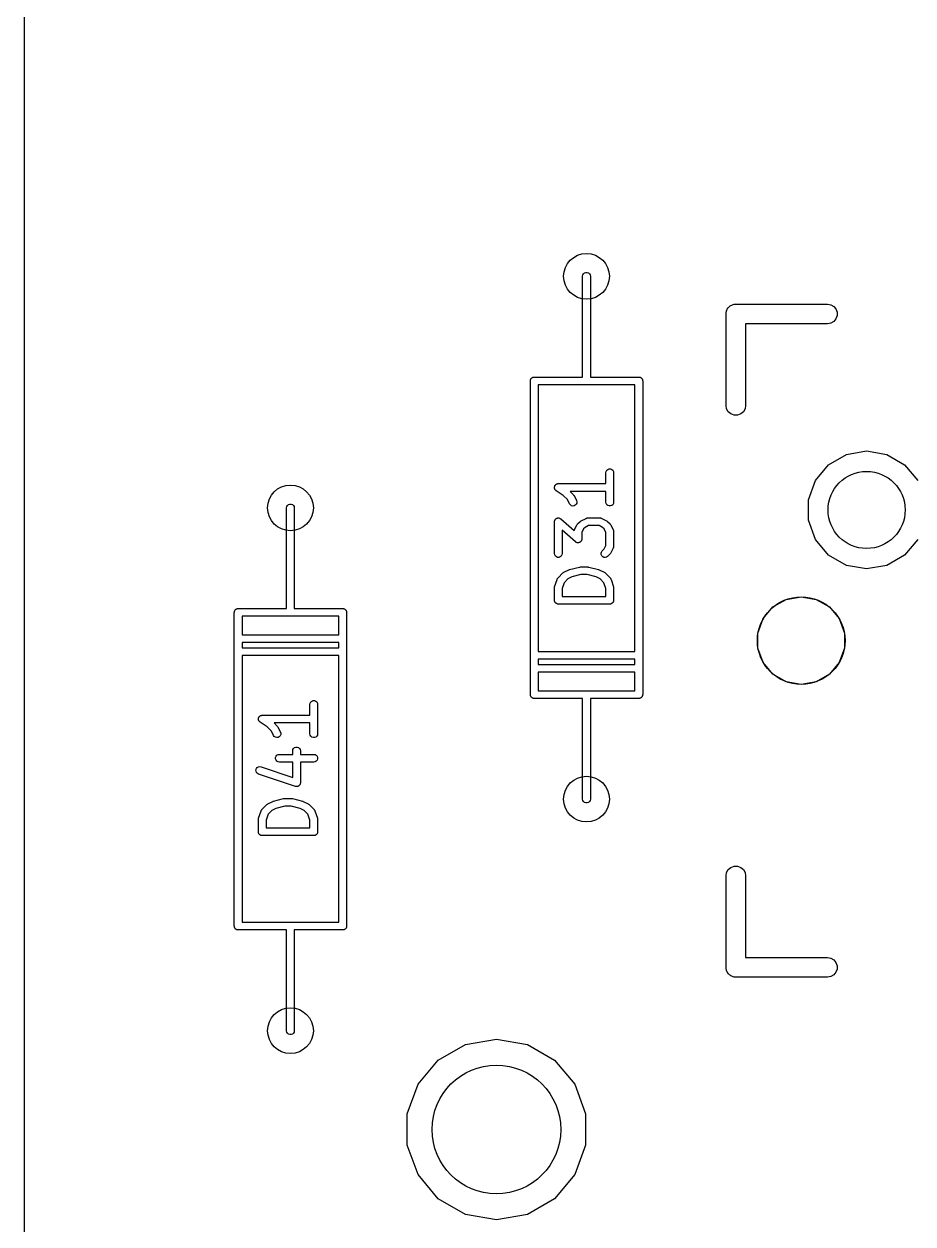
# Model space of a CAD drawing. Header units: millimetres. Extents: x 99 to 267, y 100 to 221.
# Drawn here: x 98.88 to 116.14, y 136.69 to 160.01 of the extents above; entities that cross this region are included whole.
import ezdxf

# ---------------------------------------------------------------- set-up
doc = ezdxf.new("R2010")
doc.units = ezdxf.units.MM
doc.layers.add('BLACK', color=7, linetype='Continuous')
doc.layers.add('PCB', color=4, linetype='Continuous')
doc.layers.get('0').off()

# ---------------------------------------------------------------- blocks, each defined once
blk = doc.blocks.new('PCB外形')
at = {"layer": 'BLACK'}
blk.add_line((35.075, -28.075), (35.075, -145.925), dxfattribs=at)
blk = doc.blocks.new('PCB詳細')
at = {"layer": 'BLACK'}
for p, q in [((45.925, -90.92), (45.9295, -90.8943)), ((45.925, -92.19), (45.925, -90.92)), ((45.9295, -90.8943), (45.9425, -90.8718)), ((45.9425, -90.8718), (45.9625, -90.855)), ((45.9625, -90.855), (45.987, -90.8461)), ((45.987, -90.8461), (46.013, -90.8461)), ((46.013, -90.8461), (46.0375, -90.855)), ((46.0375, -90.855), (46.0575, -90.8718)), ((46.0575, -90.8718), (46.0705, -90.8943)), ((46.0705, -90.8943), (46.075, -90.92)), ((46.075, -90.92), (46.075, -92.19)), ((48.7095, -91.65), (48.7124, -91.6336)), ((48.7124, -91.6169), (48.7181, -91.6013)), ((48.7124, -91.6336), (48.7124, -91.6169)), ((48.7181, -91.6013), (48.721, -91.5848)), ((48.721, -91.5848), (48.7293, -91.5704)), ((48.7293, -91.5704), (48.735, -91.5547)), ((48.735, -91.5547), (48.7457, -91.542)), ((48.7457, -91.542), (48.7541, -91.5275)), ((48.7541, -91.5275), (48.7668, -91.5168)), ((48.7668, -91.5168), (48.7775, -91.5041)), ((48.7775, -91.5041), (48.792, -91.4957)), ((48.792, -91.4957), (48.8047, -91.485)), ((48.8047, -91.485), (48.8204, -91.4793)), ((48.8204, -91.4793), (48.8348, -91.471)), ((48.8348, -91.471), (48.8513, -91.4681)), ((48.8513, -91.4681), (48.8669, -91.4624)), ((48.8669, -91.4624), (48.8836, -91.4624)), ((48.8836, -91.4624), (48.9, -91.4595)), ((48.9, -91.4595), (50.678, -91.4595)), ((50.678, -91.4595), (50.7432, -91.471)), ((50.7432, -91.471), (50.8005, -91.5041)), ((50.8005, -91.5041), (50.843, -91.5547)), ((50.843, -91.5547), (50.8656, -91.6169)), ((50.8656, -91.6169), (50.8656, -91.6831)), ((48.7095, -93.428), (48.7095, -91.65)), ((50.678, -91.8405), (49.0905, -91.8405)), ((49.0905, -91.8405), (49.0905, -93.428)), ((50.7432, -91.829), (50.678, -91.8405)), ((50.8005, -91.7959), (50.7432, -91.829)), ((50.843, -91.7452), (50.8005, -91.7959)), ((50.8656, -91.6831), (50.843, -91.7452)), ((45.925, -92.877), (45.925, -92.19)), ((46.075, -92.19), (46.075, -92.877)), ((44.909, -92.952), (44.9101, -92.9455)), ((44.909, -99.048), (44.909, -92.952)), ((44.9101, -92.939), (44.9124, -92.9328)), ((44.9101, -92.9455), (44.9101, -92.939)), ((44.9124, -92.9328), (44.9135, -92.9263)), ((44.9135, -92.9263), (44.9168, -92.9207)), ((44.9168, -92.9207), (44.919, -92.9145)), ((44.919, -92.9145), (44.9233, -92.9095)), ((44.9233, -92.9095), (44.9265, -92.9038)), ((44.9265, -92.9038), (44.9316, -92.8996)), ((44.9316, -92.8996), (44.9358, -92.8945)), ((44.9358, -92.8945), (44.9415, -92.8913)), ((44.9415, -92.8913), (44.9465, -92.887)), ((44.9465, -92.887), (44.9527, -92.8848)), ((44.9527, -92.8848), (44.9583, -92.8815)), ((44.9583, -92.8815), (44.9648, -92.8804)), ((44.9648, -92.8804), (44.971, -92.8781)), ((44.971, -92.8781), (44.9775, -92.8781)), ((44.9775, -92.8781), (44.984, -92.877)), ((44.984, -92.877), (45.925, -92.877)), ((46, -93.027), (45.059, -93.027)), ((45.059, -93.027), (45.059, -98.211)), ((46.941, -93.027), (46, -93.027)), ((46.075, -92.877), (47.016, -92.877)), ((46.941, -98.211), (46.941, -93.027)), ((47.016, -92.877), (47.0225, -92.8781)), ((47.0225, -92.8781), (47.029, -92.8781)), ((47.029, -92.8781), (47.0352, -92.8804)), ((47.0352, -92.8804), (47.0417, -92.8815)), ((47.0417, -92.8815), (47.0473, -92.8848)), ((47.0473, -92.8848), (47.0535, -92.887)), ((47.0535, -92.887), (47.0585, -92.8913)), ((47.0585, -92.8913), (47.0642, -92.8945)), ((47.0642, -92.8945), (47.0684, -92.8996)), ((47.0684, -92.8996), (47.0735, -92.9038)), ((47.0735, -92.9038), (47.0767, -92.9095)), ((47.0767, -92.9095), (47.081, -92.9145)), ((47.081, -92.9145), (47.0832, -92.9207)), ((47.0832, -92.9207), (47.0865, -92.9263)), ((47.0865, -92.9263), (47.0876, -92.9328)), ((47.0876, -92.9328), (47.0899, -92.939)), ((47.0899, -92.939), (47.0899, -92.9455)), ((47.0899, -92.9455), (47.091, -92.952)), ((47.091, -92.952), (47.091, -99.048)), ((48.721, -93.4932), (48.7095, -93.428)), ((48.7541, -93.5505), (48.721, -93.4932)), ((49.079, -93.4932), (49.0459, -93.5505)), ((49.0905, -93.428), (49.079, -93.4932)), ((48.8047, -93.593), (48.7541, -93.5505)), ((48.8669, -93.6156), (48.8047, -93.593)), ((48.9331, -93.6156), (48.8669, -93.6156)), ((48.9952, -93.593), (48.9331, -93.6156)), ((49.0459, -93.5505), (48.9952, -93.593)), ((50.7025, -94.5811), (51.0476, -94.3818)), ((51.0476, -94.3818), (51.44, -94.3126)), ((51.44, -94.3126), (51.8324, -94.3818)), ((51.8324, -94.3818), (52.1775, -94.5811)), ((46.3949, -94.6899), (46.4149, -94.6731)), ((46.4149, -94.6731), (46.4394, -94.6642)), ((46.4394, -94.6642), (46.4654, -94.6642)), ((46.4654, -94.6642), (46.4899, -94.6731)), ((46.4899, -94.6731), (46.5098, -94.6899)), ((50.4464, -94.8863), (50.7025, -94.5811)), ((52.1775, -94.5811), (52.4336, -94.8863)), ((46.3774, -94.7381), (46.3819, -94.7124)), ((46.3774, -94.9488), (46.3774, -94.7381)), ((46.3819, -94.7124), (46.3949, -94.6899)), ((46.5098, -94.6899), (46.5229, -94.7124)), ((46.5229, -94.7124), (46.5274, -94.7381)), ((46.5274, -94.7381), (46.5274, -95.3095)), ((50.3101, -95.2608), (50.4464, -94.8863)), ((45.3775, -95.019), (45.3785, -95.0149)), ((45.3785, -95.0279), (45.3775, -95.019)), ((45.3785, -95.0108), (45.3816, -95.0024)), ((45.3785, -95.0149), (45.3785, -95.0108)), ((45.3785, -95.0368), (45.3785, -95.0279)), ((45.3799, -95.0407), (45.3785, -95.0368)), ((45.3804, -95.0449), (45.3799, -95.0407)), ((45.3844, -95.0529), (45.3804, -95.0449)), ((45.3816, -95.0024), (45.3837, -94.9937)), ((45.3837, -94.9937), (45.386, -94.9902)), ((45.3874, -95.0613), (45.3844, -95.0529)), ((45.386, -94.9902), (45.3874, -94.9863)), ((45.3874, -94.9863), (45.3932, -94.9795)), ((45.3901, -95.0645), (45.3874, -95.0613)), ((45.3919, -95.0682), (45.3901, -95.0645)), ((45.3984, -95.0744), (45.3919, -95.0682)), ((45.3932, -94.9795), (45.3981, -94.972)), ((45.3981, -94.972), (45.4015, -94.9695)), ((45.4042, -95.0813), (45.3984, -95.0744)), ((45.4015, -94.9695), (45.4042, -94.9664)), ((45.4042, -94.9664), (45.4119, -94.9619)), ((45.4078, -95.0833), (45.4042, -95.0813)), ((45.4108, -95.0862), (45.4078, -95.0833)), ((45.5475, -95.1773), (45.4108, -95.0862)), ((45.4119, -94.9619), (45.4191, -94.9566)), ((45.4191, -94.9566), (45.4231, -94.9554)), ((45.4231, -94.9554), (45.4267, -94.9533)), ((45.4267, -94.9533), (45.4355, -94.9518)), ((45.4355, -94.9518), (45.4441, -94.9493)), ((45.4441, -94.9493), (45.4483, -94.9495)), ((45.4483, -94.9495), (45.4524, -94.9488)), ((45.4524, -94.9488), (46.3774, -94.9488)), ((46.3774, -95.0988), (45.6811, -95.0988)), ((45.6811, -95.0988), (45.7435, -95.1613)), ((46.3774, -95.3095), (46.3774, -95.0988)), ((40.1795, -95.3943), (40.1925, -95.3718)), ((40.1925, -95.3718), (40.2125, -95.355)), ((40.2125, -95.355), (40.237, -95.3461)), ((40.237, -95.3461), (40.263, -95.3461)), ((40.263, -95.3461), (40.2875, -95.355)), ((40.2875, -95.355), (40.3075, -95.3718)), ((40.3075, -95.3718), (40.3205, -95.3943)), ((45.6288, -95.2587), (45.5475, -95.1773)), ((45.671, -95.3431), (45.6288, -95.2587)), ((45.6865, -95.364), (45.671, -95.3431)), ((45.7083, -95.3783), (45.6865, -95.364)), ((45.7336, -95.3844), (45.7083, -95.3783)), ((45.7435, -95.1613), (45.7504, -95.1711)), ((45.7504, -95.1711), (45.7576, -95.1807)), ((45.7576, -95.1807), (45.8052, -95.276)), ((45.7828, -95.3698), (45.7595, -95.3814)), ((45.8007, -95.3508), (45.7828, -95.3698)), ((45.811, -95.3269), (45.8007, -95.3508)), ((45.8052, -95.276), (45.8126, -95.3009)), ((45.8126, -95.3009), (45.811, -95.3269)), ((46.3819, -95.3352), (46.3774, -95.3095)), ((46.3949, -95.3577), (46.3819, -95.3352)), ((46.4149, -95.3745), (46.3949, -95.3577)), ((46.4394, -95.3834), (46.4149, -95.3745)), ((46.4899, -95.3745), (46.4654, -95.3834)), ((46.5098, -95.3577), (46.4899, -95.3745)), ((46.5229, -95.3352), (46.5098, -95.3577)), ((46.5274, -95.3095), (46.5229, -95.3352)), ((50.3101, -95.6592), (50.3101, -95.2608)), ((40.175, -95.42), (40.1795, -95.3943)), ((40.175, -96.69), (40.175, -95.42)), ((40.3205, -95.3943), (40.325, -95.42)), ((40.325, -95.42), (40.325, -96.69)), ((45.7595, -95.3814), (45.7336, -95.3844)), ((46.4654, -95.3834), (46.4394, -95.3834)), ((45.3774, -95.6905), (45.3787, -95.6833)), ((45.3774, -96.3095), (45.3774, -95.6905)), ((45.3787, -95.6833), (45.3788, -95.6759)), ((45.3788, -95.6759), (45.3809, -95.6705)), ((45.3809, -95.6705), (45.3819, -95.6648)), ((45.3819, -95.6648), (45.3856, -95.6585)), ((45.3856, -95.6585), (45.3882, -95.6516)), ((45.3882, -95.6516), (45.392, -95.6473)), ((45.392, -95.6473), (45.3949, -95.6423)), ((45.3949, -95.6423), (45.4005, -95.6376)), ((45.4005, -95.6376), (45.4054, -95.632)), ((45.4054, -95.632), (45.4104, -95.6292)), ((45.4104, -95.6292), (45.4149, -95.6255)), ((45.4149, -95.6255), (45.4218, -95.623)), ((45.4218, -95.623), (45.4282, -95.6195)), ((45.4282, -95.6195), (45.4339, -95.6186)), ((45.4339, -95.6186), (45.4394, -95.6166)), ((45.4394, -95.6166), (45.4467, -95.6166)), ((45.4467, -95.6166), (45.4539, -95.6155)), ((45.4539, -95.6155), (45.4596, -95.6166)), ((45.4596, -95.6166), (45.4654, -95.6166)), ((45.4654, -95.6166), (45.4723, -95.6191)), ((45.4723, -95.6191), (45.4795, -95.6205)), ((45.4795, -95.6205), (45.4844, -95.6235)), ((45.4844, -95.6235), (45.4899, -95.6255)), ((45.4899, -95.6255), (45.4955, -95.6302)), ((45.4955, -95.6302), (45.5018, -95.634)), ((45.5018, -95.634), (45.7618, -95.8615)), ((45.7663, -95.8474), (45.8139, -95.7522)), ((45.8139, -95.7522), (45.821, -95.7425)), ((45.821, -95.7425), (45.8279, -95.7327)), ((45.8279, -95.7327), (45.8755, -95.6851)), ((45.8755, -95.6851), (45.8854, -95.6782)), ((45.8854, -95.6782), (45.895, -95.671)), ((45.895, -95.671), (45.9903, -95.6234)), ((45.9426, -95.8301), (45.9083, -95.8987)), ((45.973, -95.7997), (45.9426, -95.8301)), ((46.0415, -95.7655), (45.973, -95.7997)), ((45.9903, -95.6234), (45.9944, -95.6222)), ((45.9944, -95.6222), (45.9982, -95.62)), ((45.9982, -95.62), (46.0068, -95.6185)), ((46.0068, -95.6185), (46.0152, -95.616)), ((46.0152, -95.616), (46.0196, -95.6162)), ((46.0196, -95.6162), (46.0238, -95.6155)), ((46.0238, -95.6155), (46.2619, -95.6155)), ((46.2442, -95.7655), (46.0415, -95.7655)), ((46.3127, -95.7997), (46.2442, -95.7655)), ((46.2619, -95.6155), (46.2662, -95.6162)), ((46.2662, -95.6162), (46.2705, -95.616)), ((46.2705, -95.616), (46.2789, -95.6185)), ((46.2789, -95.6185), (46.2876, -95.62)), ((46.2876, -95.62), (46.2913, -95.6222)), ((46.2913, -95.6222), (46.2954, -95.6234)), ((46.2954, -95.6234), (46.3907, -95.671)), ((46.3431, -95.8301), (46.3127, -95.7997)), ((46.3774, -95.8987), (46.3431, -95.8301)), ((46.3907, -95.671), (46.4003, -95.6782)), ((46.4003, -95.6782), (46.4102, -95.6851)), ((46.4102, -95.6851), (46.4578, -95.7327)), ((46.4578, -95.7327), (46.4647, -95.7425)), ((46.4647, -95.7425), (46.4718, -95.7522)), ((46.4718, -95.7522), (46.5195, -95.8474)), ((50.4464, -96.0337), (50.3101, -95.6592)), ((45.7839, -96.0803), (45.5274, -95.8558)), ((45.5274, -95.8558), (45.5274, -96.3095)), ((45.7618, -95.8615), (45.7629, -95.8553)), ((45.7629, -95.8553), (45.765, -95.8516)), ((45.765, -95.8516), (45.7663, -95.8474)), ((45.8852, -96.0767), (45.8803, -96.0823)), ((45.8908, -96.072), (45.8852, -96.0767)), ((45.8937, -96.067), (45.8908, -96.072)), ((45.8975, -96.0626), (45.8937, -96.067)), ((45.9001, -96.0558), (45.8975, -96.0626)), ((45.9038, -96.0495), (45.9001, -96.0558)), ((45.9048, -96.0438), (45.9038, -96.0495)), ((45.9069, -96.0384), (45.9048, -96.0438)), ((45.9071, -96.031), (45.9069, -96.0384)), ((45.9083, -96.0238), (45.9071, -96.031)), ((45.9083, -95.8987), (45.9083, -96.0238)), ((46.3774, -96.149), (46.3774, -95.8987)), ((46.5195, -95.8474), (46.5207, -95.8516)), ((46.5207, -95.8516), (46.5229, -95.8553)), ((46.5229, -95.8553), (46.5244, -95.864)), ((46.5244, -95.864), (46.5269, -95.8724)), ((46.5269, -95.8724), (46.5266, -95.8767)), ((46.5266, -95.8767), (46.5274, -95.881)), ((46.5274, -95.881), (46.5274, -96.1667)), ((50.7025, -96.3389), (50.4464, -96.0337)), ((52.4336, -96.0337), (52.1775, -96.3389)), ((45.3819, -96.3352), (45.3774, -96.3095)), ((45.5274, -96.3095), (45.5229, -96.3352)), ((45.7902, -96.084), (45.7839, -96.0803)), ((45.7958, -96.0888), (45.7902, -96.084)), ((45.8013, -96.0907), (45.7958, -96.0888)), ((45.8062, -96.0937), (45.8013, -96.0907)), ((45.8134, -96.0952), (45.8062, -96.0937)), ((45.8203, -96.0977), (45.8134, -96.0952)), ((45.8261, -96.0977), (45.8203, -96.0977)), ((45.8318, -96.0988), (45.8261, -96.0977)), ((45.839, -96.0977), (45.8318, -96.0988)), ((45.8464, -96.0977), (45.839, -96.0977)), ((45.8518, -96.0957), (45.8464, -96.0977)), ((45.8575, -96.0948), (45.8518, -96.0957)), ((45.8639, -96.0913), (45.8575, -96.0948)), ((45.8708, -96.0888), (45.8639, -96.0913)), ((45.8753, -96.085), (45.8708, -96.0888)), ((45.8803, -96.0823), (45.8753, -96.085)), ((46.2824, -96.303), (46.2892, -96.2778)), ((46.2847, -96.3289), (46.2824, -96.303)), ((46.2892, -96.2778), (46.3041, -96.2565)), ((46.3041, -96.2565), (46.3431, -96.2175)), ((46.3431, -96.2175), (46.3774, -96.149)), ((46.4647, -96.3051), (46.4578, -96.3149)), ((46.4718, -96.2954), (46.4647, -96.3051)), ((46.5195, -96.2002), (46.4718, -96.2954)), ((46.5207, -96.1961), (46.5195, -96.2002)), ((46.5229, -96.1923), (46.5207, -96.1961)), ((46.5244, -96.1837), (46.5229, -96.1923)), ((46.5269, -96.1752), (46.5244, -96.1837)), ((46.5274, -96.1667), (46.5266, -96.1709)), ((46.5266, -96.1709), (46.5269, -96.1752)), ((45.3949, -96.3577), (45.3819, -96.3352)), ((45.4149, -96.3745), (45.3949, -96.3577)), ((45.4394, -96.3834), (45.4149, -96.3745)), ((45.4654, -96.3834), (45.4394, -96.3834)), ((45.4899, -96.3745), (45.4654, -96.3834)), ((45.5098, -96.3577), (45.4899, -96.3745)), ((45.5229, -96.3352), (45.5098, -96.3577)), ((46.2957, -96.3525), (46.2847, -96.3289)), ((46.3141, -96.371), (46.2957, -96.3525)), ((46.3377, -96.382), (46.3141, -96.371)), ((46.3637, -96.3842), (46.3377, -96.382)), ((46.3888, -96.3775), (46.3637, -96.3842)), ((46.4102, -96.3626), (46.3888, -96.3775)), ((46.4578, -96.3149), (46.4102, -96.3626)), ((51.0476, -96.5382), (50.7025, -96.3389)), ((51.44, -96.6074), (51.0476, -96.5382)), ((51.8324, -96.5382), (51.44, -96.6074)), ((52.1775, -96.3389), (51.8324, -96.5382)), ((40.175, -97.377), (40.175, -96.69)), ((40.325, -96.69), (40.325, -97.377)), ((45.447, -96.7803), (45.5422, -96.6851)), ((45.5422, -96.6851), (45.5521, -96.6782)), ((45.5521, -96.6782), (45.5617, -96.671)), ((45.5617, -96.671), (45.6569, -96.6234)), ((45.7167, -96.7612), (45.6397, -96.7997)), ((45.6569, -96.6234), (45.6648, -96.6211)), ((45.6648, -96.6211), (45.6723, -96.6177)), ((45.6723, -96.6177), (45.8628, -96.5701)), ((45.8902, -96.7179), (45.7167, -96.7612)), ((45.8628, -96.5701), (45.8719, -96.5694)), ((45.8719, -96.5694), (45.881, -96.5679)), ((45.881, -96.5679), (46.0238, -96.5679)), ((46.0146, -96.7179), (45.8902, -96.7179)), ((46.1881, -96.7612), (46.0146, -96.7179)), ((46.0238, -96.5679), (46.0328, -96.5694)), ((46.0328, -96.5694), (46.042, -96.5701)), ((46.042, -96.5701), (46.2325, -96.6177)), ((46.2651, -96.7997), (46.1881, -96.7612)), ((46.2325, -96.6177), (46.24, -96.6211)), ((46.24, -96.6211), (46.2478, -96.6234)), ((46.2478, -96.6234), (46.3431, -96.671)), ((46.3431, -96.671), (46.3527, -96.6782)), ((46.3527, -96.6782), (46.3626, -96.6851)), ((46.3626, -96.6851), (46.4578, -96.7803)), ((45.3774, -96.9762), (45.3795, -96.9643)), ((45.3774, -97.2143), (45.3774, -96.9762)), ((45.3795, -96.9643), (45.3812, -96.9525)), ((45.3812, -96.9525), (45.4288, -96.8096)), ((45.4288, -96.8096), (45.4309, -96.8058)), ((45.4309, -96.8058), (45.432, -96.8016)), ((45.432, -96.8016), (45.4371, -96.7944)), ((45.4371, -96.7944), (45.4413, -96.7867)), ((45.4413, -96.7867), (45.4445, -96.7838)), ((45.4445, -96.7838), (45.447, -96.7803)), ((45.5656, -96.8738), (45.5274, -96.9884)), ((45.5274, -96.9884), (45.5274, -97.1393)), ((45.6397, -96.7997), (45.5656, -96.8738)), ((46.3392, -96.8738), (46.2651, -96.7997)), ((46.3774, -96.9884), (46.3392, -96.8738)), ((46.3774, -97.1393), (46.3774, -96.9884)), ((46.4578, -96.7803), (46.4603, -96.7838)), ((46.4603, -96.7838), (46.4635, -96.7867)), ((46.4635, -96.7867), (46.4677, -96.7944)), ((46.4677, -96.7944), (46.4727, -96.8016)), ((46.4727, -96.8016), (46.4739, -96.8058)), ((46.4739, -96.8058), (46.4759, -96.8096)), ((46.4759, -96.8096), (46.5235, -96.9525)), ((46.5235, -96.9525), (46.5253, -96.9643)), ((46.5253, -96.9643), (46.5274, -96.9762)), ((46.5274, -96.9762), (46.5274, -97.2143)), ((45.3785, -97.2207), (45.3774, -97.2143)), ((45.3785, -97.2273), (45.3785, -97.2207)), ((45.3808, -97.2335), (45.3785, -97.2273)), ((45.3819, -97.2399), (45.3808, -97.2335)), ((45.3852, -97.2456), (45.3819, -97.2399)), ((45.5274, -97.1393), (46.3774, -97.1393)), ((46.5229, -97.2399), (46.5196, -97.2456)), ((46.524, -97.2335), (46.5229, -97.2399)), ((46.5262, -97.2273), (46.524, -97.2335)), ((46.5274, -97.2143), (46.5262, -97.2207)), ((46.5262, -97.2207), (46.5262, -97.2273)), ((49.621, -97.3457), (49.8779, -97.1974)), ((49.8779, -97.1974), (50.17, -97.1458)), ((50.17, -97.1458), (50.4621, -97.1974)), ((50.4621, -97.1974), (50.719, -97.3457)), ((39.159, -97.452), (39.1601, -97.4455)), ((39.159, -103.548), (39.159, -97.452)), ((39.1601, -97.439), (39.1624, -97.4328)), ((39.1601, -97.4455), (39.1601, -97.439)), ((39.1624, -97.4328), (39.1635, -97.4263)), ((39.1635, -97.4263), (39.1668, -97.4207)), ((39.1668, -97.4207), (39.169, -97.4145)), ((39.169, -97.4145), (39.1733, -97.4095)), ((39.1733, -97.4095), (39.1765, -97.4038)), ((39.1765, -97.4038), (39.1816, -97.3996)), ((39.1816, -97.3996), (39.1858, -97.3945)), ((39.1858, -97.3945), (39.1915, -97.3913)), ((39.1915, -97.3913), (39.1965, -97.387)), ((39.1965, -97.387), (39.2027, -97.3848)), ((39.2027, -97.3848), (39.2083, -97.3815)), ((39.2083, -97.3815), (39.2148, -97.3804)), ((39.2148, -97.3804), (39.221, -97.3781)), ((39.221, -97.3781), (39.2275, -97.3781)), ((39.2275, -97.3781), (39.234, -97.377)), ((39.234, -97.377), (40.175, -97.377)), ((40.325, -97.377), (41.266, -97.377)), ((41.266, -97.377), (41.2725, -97.3781)), ((41.2725, -97.3781), (41.279, -97.3781)), ((41.279, -97.3781), (41.2852, -97.3804)), ((41.2852, -97.3804), (41.2917, -97.3815)), ((41.2917, -97.3815), (41.2973, -97.3848)), ((41.2973, -97.3848), (41.3035, -97.387)), ((41.3035, -97.387), (41.3085, -97.3913)), ((41.3085, -97.3913), (41.3142, -97.3945)), ((41.3142, -97.3945), (41.3184, -97.3996)), ((41.3184, -97.3996), (41.3235, -97.4038)), ((41.3235, -97.4038), (41.3267, -97.4095)), ((41.3267, -97.4095), (41.331, -97.4145)), ((41.331, -97.4145), (41.3332, -97.4207)), ((41.3332, -97.4207), (41.3365, -97.4263)), ((41.3365, -97.4263), (41.3376, -97.4328)), ((41.3376, -97.4328), (41.3399, -97.439)), ((41.3399, -97.439), (41.3399, -97.4455)), ((41.3399, -97.4455), (41.341, -97.452)), ((41.341, -97.452), (41.341, -103.548)), ((45.3874, -97.2518), (45.3852, -97.2456)), ((45.3916, -97.2568), (45.3874, -97.2518)), ((45.3949, -97.2625), (45.3916, -97.2568)), ((45.4, -97.2667), (45.3949, -97.2625)), ((45.4042, -97.2717), (45.4, -97.2667)), ((45.4099, -97.275), (45.4042, -97.2717)), ((45.4149, -97.2792), (45.4099, -97.275)), ((45.421, -97.2815), (45.4149, -97.2792)), ((45.4267, -97.2848), (45.421, -97.2815)), ((45.4332, -97.2859), (45.4267, -97.2848)), ((45.4394, -97.2881), (45.4332, -97.2859)), ((45.4459, -97.2881), (45.4394, -97.2881)), ((45.4524, -97.2893), (45.4459, -97.2881)), ((46.4524, -97.2893), (45.4524, -97.2893)), ((46.4588, -97.2881), (46.4524, -97.2893)), ((46.4654, -97.2881), (46.4588, -97.2881)), ((46.4716, -97.2859), (46.4654, -97.2881)), ((46.478, -97.2848), (46.4716, -97.2859)), ((46.4837, -97.2815), (46.478, -97.2848)), ((46.4899, -97.2792), (46.4837, -97.2815)), ((46.4949, -97.275), (46.4899, -97.2792)), ((46.5006, -97.2717), (46.4949, -97.275)), ((46.5048, -97.2667), (46.5006, -97.2717)), ((46.5098, -97.2625), (46.5048, -97.2667)), ((46.5131, -97.2568), (46.5098, -97.2625)), ((46.5173, -97.2518), (46.5131, -97.2568)), ((46.5196, -97.2456), (46.5173, -97.2518)), ((49.4303, -97.5729), (49.621, -97.3457)), ((50.719, -97.3457), (50.9097, -97.5729)), ((40.25, -97.527), (39.309, -97.527)), ((39.309, -97.527), (39.309, -97.885)), ((41.191, -97.527), (40.25, -97.527)), ((41.191, -97.885), (41.191, -97.527)), ((49.3288, -97.8517), (49.4303, -97.5729)), ((50.9097, -97.5729), (51.0112, -97.8517)), ((39.309, -97.885), (41.191, -97.885)), ((49.3288, -98.1483), (49.3288, -97.8517)), ((51.0112, -97.8517), (51.0112, -98.1483)), ((39.309, -98.035), (39.309, -98.139)), ((41.191, -98.035), (39.309, -98.035)), ((39.309, -98.139), (41.191, -98.139)), ((41.191, -98.139), (41.191, -98.035)), ((49.4303, -98.4271), (49.3288, -98.1483)), ((51.0112, -98.1483), (50.9097, -98.4271)), ((41.191, -98.289), (39.309, -98.289)), ((39.309, -98.289), (39.309, -103.473)), ((41.191, -103.473), (41.191, -98.289)), ((45.059, -98.211), (46.941, -98.211)), ((45.059, -98.361), (45.059, -98.465)), ((46.941, -98.361), (45.059, -98.361)), ((46.941, -98.465), (46.941, -98.361)), ((45.059, -98.465), (46.941, -98.465)), ((46.941, -98.615), (45.059, -98.615)), ((45.059, -98.615), (45.059, -98.973)), ((46.941, -98.973), (46.941, -98.615)), ((49.621, -98.6543), (49.4303, -98.4271)), ((50.9097, -98.4271), (50.719, -98.6543)), ((49.8779, -98.8026), (49.621, -98.6543)), ((50.17, -98.8541), (49.8779, -98.8026)), ((50.4621, -98.8026), (50.17, -98.8541)), ((50.719, -98.6543), (50.4621, -98.8026)), ((44.9101, -99.0545), (44.909, -99.048)), ((44.9101, -99.061), (44.9101, -99.0545)), ((44.9124, -99.0672), (44.9101, -99.061)), ((44.9135, -99.0737), (44.9124, -99.0672)), ((44.9168, -99.0793), (44.9135, -99.0737)), ((44.919, -99.0855), (44.9168, -99.0793)), ((44.9233, -99.0905), (44.919, -99.0855)), ((44.9265, -99.0962), (44.9233, -99.0905)), ((44.9316, -99.1004), (44.9265, -99.0962)), ((44.9358, -99.1055), (44.9316, -99.1004)), ((44.9415, -99.1087), (44.9358, -99.1055)), ((44.9465, -99.113), (44.9415, -99.1087)), ((45.059, -98.973), (46, -98.973)), ((46, -98.973), (46.941, -98.973)), ((47.0585, -99.1087), (47.0535, -99.113)), ((47.0642, -99.1055), (47.0585, -99.1087)), ((47.0684, -99.1004), (47.0642, -99.1055)), ((47.0735, -99.0962), (47.0684, -99.1004)), ((47.0767, -99.0905), (47.0735, -99.0962)), ((47.081, -99.0855), (47.0767, -99.0905)), ((47.0832, -99.0793), (47.081, -99.0855)), ((47.0865, -99.0737), (47.0832, -99.0793)), ((47.0876, -99.0672), (47.0865, -99.0737)), ((47.0899, -99.061), (47.0876, -99.0672)), ((47.091, -99.048), (47.0899, -99.0545)), ((47.0899, -99.0545), (47.0899, -99.061)), ((40.6274, -99.2381), (40.6319, -99.2124)), ((40.6274, -99.4488), (40.6274, -99.2381)), ((40.6319, -99.2124), (40.6449, -99.1899)), ((40.6449, -99.1899), (40.6649, -99.1731)), ((40.6649, -99.1731), (40.6894, -99.1642)), ((40.6894, -99.1642), (40.7154, -99.1642)), ((40.7154, -99.1642), (40.7399, -99.1731)), ((40.7399, -99.1731), (40.7598, -99.1899)), ((40.7598, -99.1899), (40.7729, -99.2124)), ((40.7729, -99.2124), (40.7774, -99.2381)), ((40.7774, -99.2381), (40.7774, -99.8095)), ((44.9527, -99.1152), (44.9465, -99.113)), ((44.9583, -99.1185), (44.9527, -99.1152)), ((44.9648, -99.1196), (44.9583, -99.1185)), ((44.971, -99.1219), (44.9648, -99.1196)), ((44.9775, -99.1219), (44.971, -99.1219)), ((44.984, -99.123), (44.9775, -99.1219)), ((45.925, -99.123), (44.984, -99.123)), ((45.925, -99.81), (45.925, -99.123)), ((47.016, -99.123), (46.075, -99.123)), ((46.075, -99.123), (46.075, -99.81)), ((47.0225, -99.1219), (47.016, -99.123)), ((47.029, -99.1219), (47.0225, -99.1219)), ((47.0352, -99.1196), (47.029, -99.1219)), ((47.0417, -99.1185), (47.0352, -99.1196)), ((47.0473, -99.1152), (47.0417, -99.1185)), ((47.0535, -99.113), (47.0473, -99.1152)), ((39.6275, -99.519), (39.6285, -99.5149)), ((39.6285, -99.5279), (39.6275, -99.519)), ((39.6285, -99.5108), (39.6316, -99.5024)), ((39.6285, -99.5149), (39.6285, -99.5108)), ((39.6285, -99.5368), (39.6285, -99.5279)), ((39.6299, -99.5407), (39.6285, -99.5368)), ((39.6304, -99.5449), (39.6299, -99.5407)), ((39.6344, -99.5529), (39.6304, -99.5449)), ((39.6316, -99.5024), (39.6337, -99.4937)), ((39.6337, -99.4937), (39.636, -99.4902)), ((39.6374, -99.5613), (39.6344, -99.5529)), ((39.636, -99.4902), (39.6374, -99.4863)), ((39.6374, -99.4863), (39.6432, -99.4795)), ((39.6401, -99.5645), (39.6374, -99.5613)), ((39.6419, -99.5682), (39.6401, -99.5645)), ((39.6484, -99.5744), (39.6419, -99.5682)), ((39.6432, -99.4795), (39.6481, -99.472)), ((39.6481, -99.472), (39.6515, -99.4695)), ((39.6542, -99.5813), (39.6484, -99.5744)), ((39.6515, -99.4695), (39.6542, -99.4664)), ((39.6542, -99.4664), (39.6619, -99.4619)), ((39.6619, -99.4619), (39.6691, -99.4566)), ((39.6691, -99.4566), (39.6731, -99.4554)), ((39.6731, -99.4554), (39.6767, -99.4533)), ((39.6767, -99.4533), (39.6855, -99.4518)), ((39.6855, -99.4518), (39.6941, -99.4493)), ((39.6941, -99.4493), (39.6983, -99.4495)), ((39.6983, -99.4495), (39.7024, -99.4488)), ((39.7024, -99.4488), (40.6274, -99.4488)), ((39.6578, -99.5833), (39.6542, -99.5813)), ((39.6608, -99.5862), (39.6578, -99.5833)), ((39.7975, -99.6773), (39.6608, -99.5862)), ((39.8788, -99.7587), (39.7975, -99.6773)), ((39.921, -99.8431), (39.8788, -99.7587)), ((40.6274, -99.5988), (39.9311, -99.5988)), ((39.9311, -99.5988), (39.9935, -99.6613)), ((39.9935, -99.6613), (40.0004, -99.6711)), ((40.0004, -99.6711), (40.0076, -99.6807)), ((40.0076, -99.6807), (40.0552, -99.776)), ((40.0552, -99.776), (40.0626, -99.8009)), ((40.0626, -99.8009), (40.061, -99.8269)), ((40.6274, -99.8095), (40.6274, -99.5988)), ((40.6319, -99.8352), (40.6274, -99.8095)), ((40.7774, -99.8095), (40.7729, -99.8352)), ((45.925, -101.08), (45.925, -99.81)), ((46.075, -99.81), (46.075, -101.08)), ((39.9365, -99.864), (39.921, -99.8431)), ((39.9583, -99.8783), (39.9365, -99.864)), ((39.9836, -99.8844), (39.9583, -99.8783)), ((40.0095, -99.8814), (39.9836, -99.8844)), ((40.0328, -99.8698), (40.0095, -99.8814)), ((40.0507, -99.8508), (40.0328, -99.8698)), ((40.061, -99.8269), (40.0507, -99.8508)), ((40.6449, -99.8577), (40.6319, -99.8352)), ((40.6649, -99.8745), (40.6449, -99.8577)), ((40.6894, -99.8834), (40.6649, -99.8745)), ((40.7154, -99.8834), (40.6894, -99.8834)), ((40.7399, -99.8745), (40.7154, -99.8834)), ((40.7598, -99.8577), (40.7399, -99.8745)), ((40.7729, -99.8352), (40.7598, -99.8577)), ((39.9619, -100.273), (39.9708, -100.248)), ((39.9619, -100.299), (39.9619, -100.273)), ((39.9708, -100.248), (39.9875, -100.228)), ((39.9875, -100.228), (40.0101, -100.215)), ((40.0101, -100.215), (40.0357, -100.211)), ((40.0357, -100.211), (40.294, -100.211)), ((40.294, -100.143), (40.2986, -100.117)), ((40.294, -100.211), (40.294, -100.143)), ((40.2986, -100.117), (40.3116, -100.095)), ((40.3116, -100.095), (40.3315, -100.078)), ((40.3315, -100.078), (40.356, -100.069)), ((40.356, -100.069), (40.3821, -100.069)), ((40.3821, -100.069), (40.4065, -100.078)), ((40.4065, -100.078), (40.4265, -100.095)), ((40.4265, -100.095), (40.4395, -100.117)), ((40.4395, -100.117), (40.444, -100.143)), ((40.444, -100.143), (40.444, -100.211)), ((40.444, -100.211), (40.7024, -100.211)), ((40.7024, -100.211), (40.728, -100.215)), ((40.728, -100.215), (40.7506, -100.228)), ((40.7506, -100.228), (40.7673, -100.248)), ((40.7673, -100.248), (40.7762, -100.273)), ((40.7762, -100.273), (40.7762, -100.299)), ((39.5806, -100.513), (39.5888, -100.488)), ((39.5888, -100.488), (39.605, -100.468)), ((39.605, -100.468), (39.6272, -100.454)), ((39.6272, -100.454), (39.6527, -100.449)), ((39.6527, -100.449), (39.6785, -100.453)), ((39.6785, -100.453), (40.294, -100.658)), ((39.9708, -100.323), (39.9619, -100.299)), ((39.9875, -100.343), (39.9708, -100.323)), ((40.0101, -100.356), (39.9875, -100.343)), ((40.0357, -100.361), (40.0101, -100.356)), ((40.294, -100.361), (40.0357, -100.361)), ((40.294, -100.658), (40.294, -100.361)), ((40.7024, -100.361), (40.444, -100.361)), ((40.444, -100.361), (40.444, -100.762)), ((40.728, -100.356), (40.7024, -100.361)), ((40.7506, -100.343), (40.728, -100.356)), ((40.7673, -100.323), (40.7506, -100.343)), ((40.7762, -100.299), (40.7673, -100.323)), ((39.5813, -100.539), (39.5806, -100.513)), ((39.5909, -100.563), (39.5813, -100.539)), ((39.6081, -100.583), (39.5909, -100.563)), ((39.631, -100.595), (39.6081, -100.583)), ((40.3453, -100.833), (39.631, -100.595)), ((40.3508, -100.834), (40.3453, -100.833)), ((40.356, -100.836), (40.3508, -100.834)), ((40.3636, -100.836), (40.356, -100.836)), ((40.3711, -100.837), (40.3636, -100.836)), ((40.3765, -100.836), (40.3711, -100.837)), ((40.3821, -100.836), (40.3765, -100.836)), ((40.3892, -100.833), (40.3821, -100.836)), ((40.3966, -100.832), (40.3892, -100.833)), ((40.4013, -100.829), (40.3966, -100.832)), ((40.4065, -100.827), (40.4013, -100.829)), ((40.4124, -100.822), (40.4065, -100.827)), ((40.4188, -100.818), (40.4124, -100.822)), ((40.4223, -100.814), (40.4188, -100.818)), ((40.4265, -100.81), (40.4223, -100.814)), ((40.4303, -100.804), (40.4265, -100.81)), ((40.435, -100.798), (40.4303, -100.804)), ((40.4368, -100.792), (40.435, -100.798)), ((40.4395, -100.788), (40.4368, -100.792)), ((40.4408, -100.78), (40.4395, -100.788)), ((40.4432, -100.773), (40.4408, -100.78)), ((40.444, -100.762), (40.4431, -100.767)), ((40.4431, -100.767), (40.4432, -100.773)), ((39.697, -101.28), (39.7922, -101.185)), ((39.7922, -101.185), (39.8021, -101.178)), ((39.8021, -101.178), (39.8117, -101.171)), ((39.8117, -101.171), (39.9069, -101.123)), ((39.9069, -101.123), (39.9148, -101.121)), ((39.9148, -101.121), (39.9223, -101.118)), ((39.9223, -101.118), (40.1128, -101.07)), ((40.1128, -101.07), (40.1219, -101.069)), ((40.1219, -101.069), (40.131, -101.068)), ((40.131, -101.068), (40.2738, -101.068)), ((40.2738, -101.068), (40.2828, -101.069)), ((40.2828, -101.069), (40.292, -101.07)), ((40.292, -101.07), (40.4825, -101.118)), ((40.4825, -101.118), (40.49, -101.121)), ((40.49, -101.121), (40.4978, -101.123)), ((40.4978, -101.123), (40.5931, -101.171)), ((40.5931, -101.171), (40.6027, -101.178)), ((40.6027, -101.178), (40.6126, -101.185)), ((40.6126, -101.185), (40.7078, -101.28)), ((45.9295, -101.106), (45.925, -101.08)), ((45.9425, -101.128), (45.9295, -101.106)), ((45.9625, -101.145), (45.9425, -101.128)), ((45.987, -101.154), (45.9625, -101.145)), ((46.013, -101.154), (45.987, -101.154)), ((46.0375, -101.145), (46.013, -101.154)), ((46.0575, -101.128), (46.0375, -101.145)), ((46.0705, -101.106), (46.0575, -101.128)), ((46.075, -101.08), (46.0705, -101.106)), ((39.6312, -101.452), (39.6788, -101.31)), ((39.6788, -101.31), (39.6809, -101.306)), ((39.6809, -101.306), (39.682, -101.302)), ((39.682, -101.302), (39.6871, -101.294)), ((39.6871, -101.294), (39.6913, -101.287)), ((39.6913, -101.287), (39.6945, -101.284)), ((39.6945, -101.284), (39.697, -101.28)), ((39.8156, -101.374), (39.7774, -101.488)), ((39.8897, -101.3), (39.8156, -101.374)), ((39.9667, -101.261), (39.8897, -101.3)), ((40.1402, -101.218), (39.9667, -101.261)), ((40.2646, -101.218), (40.1402, -101.218)), ((40.4381, -101.261), (40.2646, -101.218)), ((40.5151, -101.3), (40.4381, -101.261)), ((40.5892, -101.374), (40.5151, -101.3)), ((40.6274, -101.488), (40.5892, -101.374)), ((40.7078, -101.28), (40.7103, -101.284)), ((40.7103, -101.284), (40.7135, -101.287)), ((40.7135, -101.287), (40.7177, -101.294)), ((40.7177, -101.294), (40.7227, -101.302)), ((40.7227, -101.302), (40.7239, -101.306)), ((40.7239, -101.306), (40.7259, -101.31)), ((40.7259, -101.31), (40.7735, -101.452)), ((39.6274, -101.476), (39.6295, -101.464)), ((39.6274, -101.714), (39.6274, -101.476)), ((39.6295, -101.464), (39.6312, -101.452)), ((39.7774, -101.488), (39.7774, -101.639)), ((39.7774, -101.639), (40.6274, -101.639)), ((40.6274, -101.639), (40.6274, -101.488)), ((40.7735, -101.452), (40.7753, -101.464)), ((40.7753, -101.464), (40.7774, -101.476)), ((40.7774, -101.476), (40.7774, -101.714)), ((39.6285, -101.721), (39.6274, -101.714)), ((39.6285, -101.727), (39.6285, -101.721)), ((39.6308, -101.733), (39.6285, -101.727)), ((39.6319, -101.74), (39.6308, -101.733)), ((39.6352, -101.746), (39.6319, -101.74)), ((39.6374, -101.752), (39.6352, -101.746)), ((39.6416, -101.757), (39.6374, -101.752)), ((39.6449, -101.762), (39.6416, -101.757)), ((39.65, -101.767), (39.6449, -101.762)), ((39.6542, -101.772), (39.65, -101.767)), ((39.6599, -101.775), (39.6542, -101.772)), ((39.6649, -101.779), (39.6599, -101.775)), ((39.671, -101.781), (39.6649, -101.779)), ((39.6767, -101.785), (39.671, -101.781)), ((39.6832, -101.786), (39.6767, -101.785)), ((39.6894, -101.788), (39.6832, -101.786)), ((39.6959, -101.788), (39.6894, -101.788)), ((39.7024, -101.789), (39.6959, -101.788)), ((40.7024, -101.789), (39.7024, -101.789)), ((40.7088, -101.788), (40.7024, -101.789)), ((40.7154, -101.788), (40.7088, -101.788)), ((40.7216, -101.786), (40.7154, -101.788)), ((40.728, -101.785), (40.7216, -101.786)), ((40.7337, -101.781), (40.728, -101.785)), ((40.7399, -101.779), (40.7337, -101.781)), ((40.7449, -101.775), (40.7399, -101.779)), ((40.7506, -101.772), (40.7449, -101.775)), ((40.7548, -101.767), (40.7506, -101.772)), ((40.7598, -101.762), (40.7548, -101.767)), ((40.7631, -101.757), (40.7598, -101.762)), ((40.7673, -101.752), (40.7631, -101.757)), ((40.7696, -101.746), (40.7673, -101.752)), ((40.7729, -101.74), (40.7696, -101.746)), ((40.774, -101.733), (40.7729, -101.74)), ((40.7762, -101.727), (40.774, -101.733)), ((40.7774, -101.714), (40.7762, -101.721)), ((40.7762, -101.721), (40.7762, -101.727)), ((48.7095, -102.572), (48.721, -102.507)), ((48.7095, -104.35), (48.7095, -102.572)), ((48.721, -102.507), (48.7541, -102.45)), ((48.7541, -102.45), (48.8047, -102.407)), ((48.8047, -102.407), (48.8669, -102.384)), ((48.8669, -102.384), (48.9331, -102.384)), ((48.9331, -102.384), (48.9952, -102.407)), ((48.9952, -102.407), (49.0459, -102.45)), ((49.0459, -102.45), (49.079, -102.507)), ((49.079, -102.507), (49.0905, -102.572)), ((49.0905, -102.572), (49.0905, -104.159)), ((39.309, -103.473), (40.25, -103.473)), ((40.25, -103.473), (41.191, -103.473)), ((39.1601, -103.554), (39.159, -103.548)), ((39.1601, -103.561), (39.1601, -103.554)), ((39.1624, -103.567), (39.1601, -103.561)), ((39.1635, -103.574), (39.1624, -103.567)), ((39.1668, -103.579), (39.1635, -103.574)), ((39.169, -103.585), (39.1668, -103.579)), ((39.1733, -103.591), (39.169, -103.585)), ((39.1765, -103.596), (39.1733, -103.591)), ((39.1816, -103.6), (39.1765, -103.596)), ((39.1858, -103.605), (39.1816, -103.6)), ((39.1915, -103.609), (39.1858, -103.605)), ((39.1965, -103.613), (39.1915, -103.609)), ((39.2027, -103.615), (39.1965, -103.613)), ((39.2083, -103.618), (39.2027, -103.615)), ((39.2148, -103.62), (39.2083, -103.618)), ((39.221, -103.622), (39.2148, -103.62)), ((39.2275, -103.622), (39.221, -103.622)), ((39.234, -103.623), (39.2275, -103.622)), ((40.175, -103.623), (39.234, -103.623)), ((40.175, -104.31), (40.175, -103.623)), ((41.266, -103.623), (40.325, -103.623)), ((40.325, -103.623), (40.325, -104.31)), ((41.2725, -103.622), (41.266, -103.623)), ((41.279, -103.622), (41.2725, -103.622)), ((41.2852, -103.62), (41.279, -103.622)), ((41.2917, -103.618), (41.2852, -103.62)), ((41.2973, -103.615), (41.2917, -103.618)), ((41.3035, -103.613), (41.2973, -103.615)), ((41.3085, -103.609), (41.3035, -103.613)), ((41.3142, -103.605), (41.3085, -103.609)), ((41.3184, -103.6), (41.3142, -103.605)), ((41.3235, -103.596), (41.3184, -103.6)), ((41.3267, -103.591), (41.3235, -103.596)), ((41.331, -103.585), (41.3267, -103.591)), ((41.3332, -103.579), (41.331, -103.585)), ((41.3365, -103.574), (41.3332, -103.579)), ((41.3376, -103.567), (41.3365, -103.574)), ((41.3399, -103.561), (41.3376, -103.567)), ((41.341, -103.548), (41.3399, -103.554)), ((41.3399, -103.554), (41.3399, -103.561)), ((49.0905, -104.159), (50.678, -104.159)), ((50.678, -104.159), (50.7432, -104.171)), ((50.7432, -104.171), (50.8005, -104.204)), ((50.8005, -104.204), (50.843, -104.255)), ((40.175, -105.58), (40.175, -104.31)), ((40.325, -104.31), (40.325, -105.58)), ((48.7124, -104.366), (48.7095, -104.35)), ((48.7124, -104.383), (48.7124, -104.366)), ((48.7181, -104.399), (48.7124, -104.383)), ((48.721, -104.415), (48.7181, -104.399)), ((48.7293, -104.43), (48.721, -104.415)), ((48.735, -104.445), (48.7293, -104.43)), ((48.7457, -104.458), (48.735, -104.445)), ((48.7541, -104.472), (48.7457, -104.458)), ((48.7668, -104.483), (48.7541, -104.472)), ((50.843, -104.445), (50.8005, -104.496)), ((50.843, -104.255), (50.8656, -104.317)), ((50.8656, -104.383), (50.843, -104.445)), ((50.8656, -104.317), (50.8656, -104.383)), ((48.7775, -104.496), (48.7668, -104.483)), ((48.792, -104.504), (48.7775, -104.496)), ((48.8047, -104.515), (48.792, -104.504)), ((48.8204, -104.521), (48.8047, -104.515)), ((48.8348, -104.529), (48.8204, -104.521)), ((48.8513, -104.532), (48.8348, -104.529)), ((48.8669, -104.538), (48.8513, -104.532)), ((48.8836, -104.538), (48.8669, -104.538)), ((48.9, -104.54), (48.8836, -104.538)), ((50.678, -104.54), (48.9, -104.54)), ((50.7432, -104.529), (50.678, -104.54)), ((50.8005, -104.496), (50.7432, -104.529)), ((40.1795, -105.606), (40.175, -105.58)), ((40.1925, -105.628), (40.1795, -105.606)), ((40.2125, -105.645), (40.1925, -105.628)), ((40.3075, -105.628), (40.2875, -105.645)), ((40.3205, -105.606), (40.3075, -105.628)), ((40.325, -105.58), (40.3205, -105.606)), ((40.237, -105.654), (40.2125, -105.645)), ((40.263, -105.654), (40.237, -105.654)), ((40.2875, -105.645), (40.263, -105.654)), ((43.1208, -106.154), (43.6492, -105.849)), ((43.6492, -105.849), (44.25, -105.743)), ((44.25, -105.743), (44.8508, -105.849)), ((44.8508, -105.849), (45.3792, -106.154)), ((42.7287, -106.622), (43.1208, -106.154)), ((45.3792, -106.154), (45.7713, -106.622)), ((42.52, -107.195), (42.7287, -106.622)), ((45.7713, -106.622), (45.98, -107.195)), ((42.52, -107.805), (42.52, -107.195)), ((45.98, -107.195), (45.98, -107.805)), ((42.7287, -108.378), (42.52, -107.805)), ((45.98, -107.805), (45.7713, -108.378)), ((43.1208, -108.846), (42.7287, -108.378)), ((45.7713, -108.378), (45.3792, -108.846)), ((43.6492, -109.151), (43.1208, -108.846)), ((45.3792, -108.846), (44.8508, -109.151)), ((44.25, -109.257), (43.6492, -109.151)), ((44.8508, -109.151), (44.25, -109.257))]:
    blk.add_line(p, q, dxfattribs=at)
for centre, radius in [((46, -90.92), 0.4445), ((51.44, -95.46), 0.7493), ((40.25, -95.42), 0.4445), ((50.17, -98), 0.8509), ((46, -101.08), 0.4445), ((40.25, -105.58), 0.4445), ((44.25, -107.5), 1.25)]:
    blk.add_circle(centre, radius, dxfattribs=at)
at = {"linetype": 'ByBlock'}
blk.add_blockref('PCB外形', (0, 0), dxfattribs=at)

msp = doc.modelspace()

# ---------------------------------------------------------------- block references
at = {"layer": 'PCB'}
msp.add_blockref('PCB詳細', (63.803, 246.025), dxfattribs=at)

doc.saveas('drawing.dxf')
